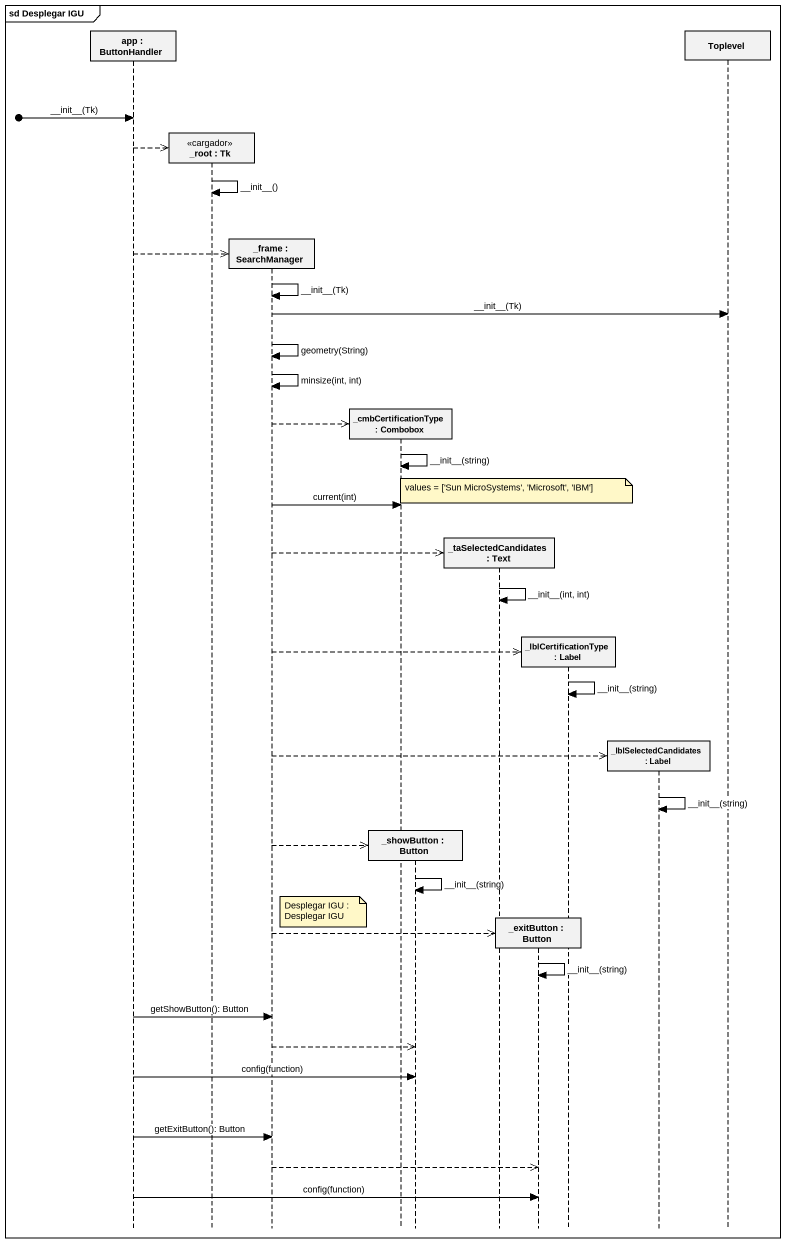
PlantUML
@startuml
mainframe sd Desplegar IGU
hide footbox
participant "app : ButtonHandler" as app
participant "_root : Tk" as root <<cargador>>
participant "_frame : SearchManager" as frame_
participant "_cmbCertificationType : Combobox" as cmbCertificationType
participant "_showButton : Button" as showButton
participant "_taSelectedCandidates : Text" as taSelectedCandidates
participant "_exitButton : Button" as exitButton
participant "_lblCertificationType : Label" as lblCertificationType
participant "_lblSelectedCandidates : Label" as lblSelectedCandidates
participant Toplevel

[o-> app : ~__init~__(Tk)
app -->> root **
root -> root : ~__init~__()
app -->> frame_ **
frame_ -> frame_ : ~__init~__(Tk)
frame_ -> Toplevel : ~__init~__(Tk)
frame_ -> frame_ : geometry(String)
frame_ -> frame_ : minsize(int, int)
frame_ -->> cmbCertificationType **
cmbCertificationType -> cmbCertificationType : ~__init~__(string)
note over taSelectedCandidates : values = ['Sun MicroSystems', 'Microsoft', 'IBM']
frame_ -> cmbCertificationType : current(int)
frame_ -->> taSelectedCandidates **
taSelectedCandidates -> taSelectedCandidates : ~__init~__(int, int)
frame_ -->> lblCertificationType **
lblCertificationType -> lblCertificationType : ~__init~__(string)
frame_ -->> lblSelectedCandidates **
lblSelectedCandidates -> lblSelectedCandidates : ~__init~__(string)
frame_ -->> showButton **
showButton -> showButton : ~__init~__(string)
note right of frame_ : Desplegar IGU : Desplegar IGU
frame_ -->> exitButton **
exitButton -> exitButton : ~__init~__(string)
app -> frame_ : getShowButton(): Button
frame_ -->> showButton
app -> showButton : config(function)
app -> frame_ : getExitButton(): Button
frame_ -->> exitButton
app -> exitButton : config(function)
@enduml
